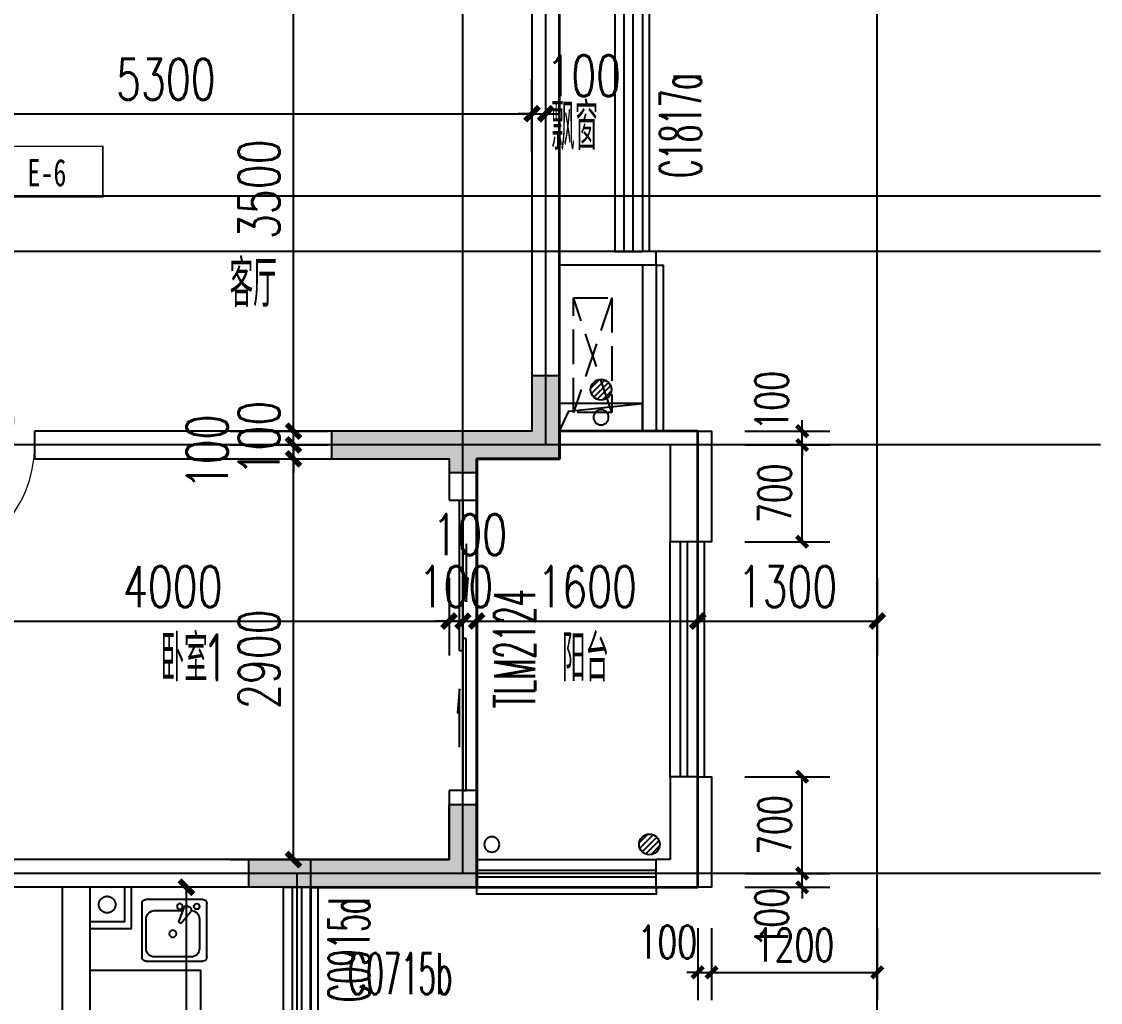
# Model space of a CAD drawing. Extents: x -59851 to 653804, y -249523 to 437614.
# Drawn here: x -2308 to 5501, y -41627 to -34531 of the extents above; entities that cross this region are included whole.
import ezdxf

# ---------------------------------------------------------------- set-up
doc = ezdxf.new("R2010")
doc.units = 0
doc.header["$LTSCALE"] = 1000
doc.header["$MEASUREMENT"] = 0
for name, pattern in [('CONTINOUS', [0]), ('DASH', [0.35, 0.25, -0.1]), ('PS', [3200, 1500, -200, 1500])]:
    doc.linetypes.add(name, pattern=pattern)
for name, color, linetype, lineweight in [('33计一半面积外廓线', 53, 'Continuous', 35), ('33计全面积外廓线', 21, 'Continuous', 35), ('A-第四道尺寸线(线脚尺寸)', 105, 'Continuous', 5)]:
    doc.layers.add(name, color=color, linetype=linetype, lineweight=lineweight)
doc.layers.add('_S-PS(排水管)', color=255, linetype='Continuous', plot=False)
doc.layers.add('A-area(算半面积)', color=23, linetype='Continuous', plot=False)
for name, color, linetype in [('_S-YS(雨水管)', 3, 'Continuous'), ('_S-空调立管', 7, 'Continuous'), ('A-Lvtry（卫生间）', 5, 'Continuous'), ('A-Lvtry（厨房）', 5, 'CONTINOUS'), ('A-外装饰线脚', 7, 'Continuous'), ('A-洞口', 105, 'Continuous'), ('A-看线', 105, 'Continuous'), ('A-空调室外机', 5, 'DASH'), ('A-第三道尺寸线', 105, 'Continuous'), ('A-线脚看线', 9, 'Continuous'), ('AE-FLOR', 151, 'Continuous'), ('DOTE', 16, 'Continuous'), ('NL', 5, 'Continuous'), ('PS', 6, 'PS'), ('PUB_HATCH', 8, 'Continuous'), ('PUB_TEXT', 7, 'Continuous'), ('WALL', 2, 'Continuous'), ('WINDOW', 4, 'Continuous'), ('WINDOW_TEXT', 7, 'Continuous'), ('剪力墙', 6, 'Continuous'), ('户型标示', 7, 'Continuous'), ('栏杆', 142, 'Continuous')]:
    doc.layers.add(name, color=color, linetype=linetype)
doc.styles.add('_TCH_DIM_T3', font='SIMPLEX.shx', dxfattribs={"width": 0.705882, "bigfont": 'GBCBIG.shx'})
doc.styles.add('_TCH_WINDOW', font='SIMPLEX.shx', dxfattribs={"width": 0.7, "height": 3.5, "bigfont": 'GBCBIG.shx'})
doc.styles.get("Standard").update_dxf_attribs({"font": 'gbenor.shx', "width": 0.7, "bigfont": 'gbcbig.shx'})
doc.styles.add('黑体', font='simhei.ttf', dxfattribs={"width": 0.7})
doc.dimstyles.new('_TCH_ARCH&&100', dxfattribs={"dimtxt": 297.5, "dimasz": 100, "dimexe": 250, "dimexo": 300, "dimgap": 100, "dimtad": 1, "dimdec": 0, "dimzin": 0, "dimdsep": 46, "dimtxsty": '_TCH_DIM_T3', "dimblk": 'ARCHTICK', "dimcen": 0.09, "dimclrt": 7, "dimazin": 2, "dimtfac": 1, "dimtdec": 0, "dimtix": 1, "dimtmove": 2, "dimatfit": 3, "dimfxl": 0, "dimtolj": 1, "dimtzin": 0, "dimarcsym": 0})
doc.dimstyles.new('_TCH_ARCH&&80', dxfattribs={"dimtxt": 238, "dimasz": 80, "dimexe": 200, "dimexo": 240, "dimgap": 80, "dimtad": 1, "dimdec": 0, "dimzin": 0, "dimdsep": 46, "dimtxsty": '_TCH_DIM_T3', "dimblk": 'ARCHTICK', "dimcen": 0.09, "dimclrt": 7, "dimazin": 2, "dimtfac": 1, "dimtdec": 0, "dimtix": 1, "dimtmove": 2, "dimatfit": 3, "dimfxl": 0, "dimtolj": 1, "dimtzin": 0, "dimarcsym": 0})

# ---------------------------------------------------------------- blocks, each defined once
blk = doc.blocks.new('zhouxianssceng0329')
at = {"layer": 'DOTE'}
for p, q in [((886.3, 144298.2), (886.3, 156469.4)), ((1486.3, 147398.2), (1486.3, 156469.4)), ((3886.3, 132089.9), (3886.3, 156469.4)), ((5501.3, 149198.2), (-22013.7, 149198.2)), ((5501.3, 148798.2), (-44988.6, 148798.2)), ((5501.3, 147398.2), (-22013.7, 147398.2)), ((5501.3, 144298.2), (-3313.7, 144298.2)), ((-313.7, 132089.9), (-313.7, 144298.2))]:
    blk.add_line(p, q, dxfattribs=at)
blk = doc.blocks.new('1417jianliqiang0329')
at = {"layer": 'PUB_HATCH'}
for points in [[(1586.3, 43027.2), (1586.3, 43627.2), (1386.3, 43627.2), (1386.3, 43227.2), (-63.7, 43227.2), (-63.7, 43027.2), (786.3, 43027.2), (786.3, 42927.2), (986.3, 42927.2), (986.3, 43027.2)], [(986.3, 40527.2), (986.3, 39927.2), (-663.7, 39927.2), (-663.7, 40127.2), (786.3, 40127.2), (786.3, 40527.2)]]:
    blk.add_hatch(color=256, dxfattribs=at).paths.add_polyline_path(points)
at = {"layer": '剪力墙'}
for points in [[(1586.3, 43027.2), (1586.3, 43627.2), (1386.3, 43627.2), (1386.3, 43227.2), (-63.7, 43227.2), (-63.7, 43027.2), (786.3, 43027.2), (786.3, 42927.2), (986.3, 42927.2), (986.3, 43027.2)], [(986.3, 40527.2), (986.3, 39927.2), (-663.7, 39927.2), (-663.7, 40127.2), (786.3, 40127.2), (786.3, 40527.2)]]:
    blk.add_lwpolyline(points, close=True, dxfattribs=at)
blk = doc.blocks.new('t4')
at = {"layer": 'A-Lvtry（卫生间）'}
for p, q in [((3876514.8, 2551819.5), (3876514.8, 2552229.1)), ((3876545.3, 2552259.6), (3876931.4, 2552259.6)), ((3876819.6, 2552205.6), (3876606.3, 2552205.6)), ((3876961.9, 2552229.1), (3876961.9, 2551819.5)), ((3876545.3, 2552144.6), (3876545.3, 2551880.5)), ((3876790.3, 2552072.2), (3876875.1, 2552142)), ((3876913.8, 2552122.3), (3876905.6, 2552136.5)), ((3876800.4, 2552054.6), (3876790.3, 2552072.2)), ((3876903.3, 2552093.1), (3876800.4, 2552054.6)), ((3876880.6, 2551880.5), (3876880.6, 2552084.6)), ((3876606.3, 2551819.5), (3876819.6, 2551819.5)), ((3876931.4, 2551789), (3876545.3, 2551789))]:
    blk.add_line(p, q, dxfattribs=at)
for centre, major_axis, start_param, end_param in [((3876545.3, 2552229.1), (-21.6, 21.6), -0.785398, 0.785398), ((3876606.3, 2552144.6), (-43.1, 43.1), -0.785398, 0.785398), ((3876819.6, 2552144.6), (43.1, 43.1), 5.497787, 7.068583), ((3876911.1, 2552185.3), (-14.4, 14.4), 4.712389, 10.995574), ((3876931.4, 2552229.1), (-21.6, 21.6), 3.926991, 5.497787), ((3876888, 2552126.3), (14.4, 14.4), 6.021386, 7.757331), ((3876896.2, 2552112.2), (-14.4, 14.4), 2.714645, 4.45059), ((3876713, 2552012.6), (18, 18), 6.283185283897186, 12.56637059107677), ((3876911.1, 2552063.4), (14.4, 14.4), 6.283185283893945, 12.56637059107353), ((3876545.3, 2551819.5), (21.6, 21.6), 2.356194, 3.926991), ((3876606.3, 2551880.5), (-43.1, 43.1), 0.785398, 2.356194), ((3876819.6, 2551880.5), (-43.1, 43.1), 2.356194, 3.926991), ((3876931.4, 2551819.5), (-21.6, 21.6), 2.356194, 3.926991)]:
    blk.add_ellipse(centre, major_axis=major_axis, ratio=1, start_param=start_param, end_param=end_param, dxfattribs=at)
blk = doc.blocks.new('$TCHSYS$WIN2D')
for p, q in [((-0.5, 0.5), (0.5, 0.5)), ((-0.5, 0.5), (-0.5, -0.5)), ((0.5, 0.5), (0.5, -0.5)), ((0.5, 0.1667), (-0.5, 0.1667)), ((0.5, -0.1667), (-0.5, -0.1667)), ((-0.5, -0.5), (0.5, -0.5))]:
    blk.add_line(p, q)
blk = doc.blocks.new('_ArchTick')
at = {"color": 0, "linetype": 'ByBlock', "const_width": 0.4}
blk.add_lwpolyline([(-0.5, -0.5), (0.5, 0.5)], dxfattribs=at)
blk = doc.blocks.new('*D791')
at = {"layer": 'A-第三道尺寸线', "color": 0, "lineweight": -2, "transparency": 16777216}
for p, q in [((90062, 170234.8), (89410.7, 170234.8)), ((89660.7, 166634.8), (89660.7, 170234.8)), ((90062, 166634.8), (89410.7, 166634.8))]:
    blk.add_line(p, q, dxfattribs=at)
at = {"layer": 'Defpoints', "color": 0, "transparency": 16777216}
for p in [(89660.7, 170234.8), (90362, 170234.8), (90362, 166634.8)]:
    blk.add_point(p, dxfattribs=at)
at = {"layer": 'A-第三道尺寸线', "color": 0, "lineweight": -2, "transparency": 16777216, "xscale": 100, "yscale": 100, "zscale": 100}
for p, rotation in [((89660.7, 170234.8), 90), ((89660.7, 166634.8), 270)]:
    blk.add_blockref('_ArchTick', p, dxfattribs=dict(at, rotation=rotation))
at = {"layer": 'A-第三道尺寸线', "color": 7, "transparency": 16777216, "insert": (89412, 168434.8), "char_height": 297.5, "attachment_point": 5, "rotation": 90, "style": '_TCH_DIM_T3'}
blk.add_mtext('\\A1;3600', dxfattribs=at)
blk = doc.blocks.new('ktswaj')
at = {"linetype": 'DASH'}
blk.add_lwpolyline([(15990.1, 179082.6), (15990.1, 178253.3), (16268.4, 178253.3), (16268.4, 179082.6)], close=True, dxfattribs=at)
for points in [[(15990.1, 179082.6), (16268.4, 178253.3)], [(15990.1, 178253.3), (16268.4, 179082.6)]]:
    blk.add_lwpolyline(points, dxfattribs=at)
blk = doc.blocks.new('$DorLib2D$00000001')
for p, q in [((0.45, 0.975), (0.5, 0.975)), ((0.45, 0), (0.45, 0.975)), ((0.5, 0), (0.5, 0.975)), ((0.5, 0), (0.45, 0))]:
    blk.add_line(p, q)
at = {"lineweight": 13}
blk.add_arc((0.475, 0), 0.975, 91.46928, 180, dxfattribs=at)
blk = doc.blocks.new('$DorLib2D$00000131')
at = {"color": 0, "linetype": 'Continuous'}
for p, q in [((0.15, 0.125), (0.2319, 0.1973)), ((0.2319, 0.1973), (0.2319, 0.125)), ((-0.5, 0.125), (-0.5, 0)), ((0.0192, 0.125), (-0.5, 0.125)), ((0.0192, 0), (0.0192, 0.125)), ((0.35, 0.125), (0.15, 0.125)), ((-0.5, 0), (0.0192, 0)), ((-0.024, 0), (0.5, 0)), ((-0.024, -0.125), (-0.024, 0)), ((0.5, 0), (0.5, -0.125)), ((-0.35, -0.125), (-0.15, -0.125)), ((-0.2319, -0.1973), (-0.2319, -0.125)), ((-0.15, -0.125), (-0.2319, -0.1973)), ((0.5, -0.125), (-0.024, -0.125))]:
    blk.add_line(p, q, dxfattribs=at)
blk = doc.blocks.new('*D803')
at = {"layer": 'A-第三道尺寸线', "color": 0, "lineweight": -2, "transparency": 16777216}
for p, q in [((6265.5, 175547.7), (6265.5, 174988)), ((10265.5, 175547.7), (10265.5, 174988)), ((6265.5, 175238), (10265.5, 175238))]:
    blk.add_line(p, q, dxfattribs=at)
at = {"layer": 'Defpoints', "color": 0, "transparency": 16777216}
for p in [(6265.5, 175847.7), (10265.5, 175847.7), (10265.5, 175238)]:
    blk.add_point(p, dxfattribs=at)
at = {"layer": 'A-第三道尺寸线', "color": 0, "lineweight": -2, "transparency": 16777216, "xscale": 100, "yscale": 100, "zscale": 100, "rotation": 180}
blk.add_blockref('_ArchTick', (6265.5, 175238), dxfattribs=at)
at = {"layer": 'A-第三道尺寸线', "color": 0, "lineweight": -2, "transparency": 16777216, "xscale": 100, "yscale": 100, "zscale": 100}
blk.add_blockref('_ArchTick', (10265.5, 175238), dxfattribs=at)
at = {"layer": 'A-第三道尺寸线', "color": 7, "transparency": 16777216, "insert": (8265.5, 175486.8), "char_height": 297.5, "attachment_point": 5, "style": '_TCH_DIM_T3'}
blk.add_mtext('\\A1;4000', dxfattribs=at)
blk = doc.blocks.new('*D804')
at = {"layer": 'A-第三道尺寸线', "color": 0, "lineweight": -2, "transparency": 16777216}
for p, q in [((10265.5, 175547.7), (10265.5, 174988)), ((10365.5, 175547.7), (10365.5, 174988)), ((10265.5, 175238), (10165.5, 175238)), ((10265.5, 175238), (10365.5, 175238)), ((10365.5, 175238), (10465.5, 175238))]:
    blk.add_line(p, q, dxfattribs=at)
at = {"layer": 'Defpoints', "color": 0, "transparency": 16777216}
for p in [(10265.5, 175847.7), (10365.5, 175847.7), (10365.5, 175238)]:
    blk.add_point(p, dxfattribs=at)
at = {"layer": 'A-第三道尺寸线', "color": 0, "lineweight": -2, "transparency": 16777216, "xscale": 100, "yscale": 100, "zscale": 100}
blk.add_blockref('_ArchTick', (10265.5, 175238), dxfattribs=at)
at = {"layer": 'A-第三道尺寸线', "color": 0, "lineweight": -2, "transparency": 16777216, "xscale": 100, "yscale": 100, "zscale": 100, "rotation": 180}
blk.add_blockref('_ArchTick', (10365.5, 175238), dxfattribs=at)
at = {"layer": 'A-第三道尺寸线', "color": 7, "transparency": 16777216, "insert": (10315.5, 175486.8), "char_height": 297.5, "attachment_point": 5, "style": '_TCH_DIM_T3'}
blk.add_mtext('\\A1;100', dxfattribs=at)
blk = doc.blocks.new('*D805')
at = {"layer": 'A-第三道尺寸线', "color": 0, "lineweight": -2, "transparency": 16777216}
for p, q in [((10365.5, 175547.7), (10365.5, 174988)), ((10465.5, 175547.7), (10465.5, 174988)), ((10365.5, 175238), (10265.5, 175238)), ((10365.5, 175238), (10465.5, 175238)), ((10465.5, 175238), (10565.5, 175238))]:
    blk.add_line(p, q, dxfattribs=at)
at = {"layer": 'Defpoints', "color": 0, "transparency": 16777216}
for p in [(10365.5, 175847.7), (10465.5, 175847.7), (10465.5, 175238)]:
    blk.add_point(p, dxfattribs=at)
at = {"layer": 'A-第三道尺寸线', "color": 0, "lineweight": -2, "transparency": 16777216, "xscale": 100, "yscale": 100, "zscale": 100}
blk.add_blockref('_ArchTick', (10365.5, 175238), dxfattribs=at)
at = {"layer": 'A-第三道尺寸线', "color": 0, "lineweight": -2, "transparency": 16777216, "xscale": 100, "yscale": 100, "zscale": 100, "rotation": 180}
blk.add_blockref('_ArchTick', (10465.5, 175238), dxfattribs=at)
at = {"layer": 'A-第三道尺寸线', "color": 7, "transparency": 16777216, "insert": (10415.5, 175863), "char_height": 297.5, "attachment_point": 5, "style": '_TCH_DIM_T3'}
blk.add_mtext('\\A1;100', dxfattribs=at)
blk = doc.blocks.new('*D806')
at = {"layer": 'A-第三道尺寸线', "color": 0, "lineweight": -2, "transparency": 16777216}
for p, q in [((10465.5, 175547.7), (10465.5, 174988)), ((12065.5, 175547.7), (12065.5, 174988)), ((10465.5, 175238), (12065.5, 175238))]:
    blk.add_line(p, q, dxfattribs=at)
at = {"layer": 'Defpoints', "color": 0, "transparency": 16777216}
for p in [(10465.5, 175847.7), (12065.5, 175847.7), (12065.5, 175238)]:
    blk.add_point(p, dxfattribs=at)
at = {"layer": 'A-第三道尺寸线', "color": 0, "lineweight": -2, "transparency": 16777216, "xscale": 100, "yscale": 100, "zscale": 100, "rotation": 180}
blk.add_blockref('_ArchTick', (10465.5, 175238), dxfattribs=at)
at = {"layer": 'A-第三道尺寸线', "color": 0, "lineweight": -2, "transparency": 16777216, "xscale": 100, "yscale": 100, "zscale": 100}
blk.add_blockref('_ArchTick', (12065.5, 175238), dxfattribs=at)
at = {"layer": 'A-第三道尺寸线', "color": 7, "transparency": 16777216, "insert": (11265.5, 175486.8), "char_height": 297.5, "attachment_point": 5, "style": '_TCH_DIM_T3'}
blk.add_mtext('\\A1;1600', dxfattribs=at)
blk = doc.blocks.new('*D807')
at = {"layer": 'A-第三道尺寸线', "color": 0, "lineweight": -2, "transparency": 16777216}
for p, q in [((12065.5, 175547.7), (12065.5, 174988)), ((13365.5, 175547.7), (13365.5, 174988)), ((12065.5, 175238), (13365.5, 175238))]:
    blk.add_line(p, q, dxfattribs=at)
at = {"layer": 'Defpoints', "color": 0, "transparency": 16777216}
for p in [(12065.5, 175847.7), (13365.5, 175847.7), (13365.5, 175238)]:
    blk.add_point(p, dxfattribs=at)
at = {"layer": 'A-第三道尺寸线', "color": 0, "lineweight": -2, "transparency": 16777216, "xscale": 100, "yscale": 100, "zscale": 100, "rotation": 180}
blk.add_blockref('_ArchTick', (12065.5, 175238), dxfattribs=at)
at = {"layer": 'A-第三道尺寸线', "color": 0, "lineweight": -2, "transparency": 16777216, "xscale": 100, "yscale": 100, "zscale": 100}
blk.add_blockref('_ArchTick', (13365.5, 175238), dxfattribs=at)
at = {"layer": 'A-第三道尺寸线', "color": 7, "transparency": 16777216, "insert": (12715.5, 175486.8), "char_height": 297.5, "attachment_point": 5, "style": '_TCH_DIM_T3'}
blk.add_mtext('\\A1;1300', dxfattribs=at)
blk = doc.blocks.new('*D811')
at = {"layer": 'A-第三道尺寸线', "color": 0, "lineweight": -2, "transparency": 16777216}
for p, q in [((8680, 180111.7), (9389.2, 180111.7)), ((9139.2, 176611.7), (9139.2, 180111.7)), ((8680, 176611.7), (9389.2, 176611.7))]:
    blk.add_line(p, q, dxfattribs=at)
at = {"layer": 'Defpoints', "color": 0, "transparency": 16777216}
for p in [(8380, 180111.7), (9139.2, 180111.7), (8380, 176611.7)]:
    blk.add_point(p, dxfattribs=at)
at = {"layer": 'A-第三道尺寸线', "color": 0, "lineweight": -2, "transparency": 16777216, "xscale": 100, "yscale": 100, "zscale": 100}
for p, rotation in [((9139.2, 180111.7), 90), ((9139.2, 176611.7), 270)]:
    blk.add_blockref('_ArchTick', p, dxfattribs=dict(at, rotation=rotation))
at = {"layer": 'A-第三道尺寸线', "color": 7, "transparency": 16777216, "insert": (8890.5, 178361.7), "char_height": 297.5, "attachment_point": 5, "rotation": 90, "style": '_TCH_DIM_T3'}
blk.add_mtext('\\A1;3500', dxfattribs=at)
blk = doc.blocks.new('*D812')
at = {"layer": 'A-第三道尺寸线', "color": 0, "lineweight": -2, "transparency": 16777216}
for p, q in [((9139.2, 176611.7), (9139.2, 176711.7)), ((8680, 176611.7), (9389.2, 176611.7)), ((9139.2, 176511.7), (9139.2, 176611.7)), ((8680, 176511.7), (9389.2, 176511.7)), ((9139.2, 176511.7), (9139.2, 176411.7))]:
    blk.add_line(p, q, dxfattribs=at)
at = {"layer": 'Defpoints', "color": 0, "transparency": 16777216}
for p in [(8380, 176611.7), (9139.2, 176611.7), (8380, 176511.7)]:
    blk.add_point(p, dxfattribs=at)
at = {"layer": 'A-第三道尺寸线', "color": 0, "lineweight": -2, "transparency": 16777216, "xscale": 100, "yscale": 100, "zscale": 100}
for p, rotation in [((9139.2, 176611.7), 270), ((9139.2, 176511.7), 90)]:
    blk.add_blockref('_ArchTick', p, dxfattribs=dict(at, rotation=rotation))
at = {"layer": 'A-第三道尺寸线', "color": 7, "transparency": 16777216, "insert": (8890.5, 176561.7), "char_height": 297.5, "attachment_point": 5, "rotation": 90, "style": '_TCH_DIM_T3'}
blk.add_mtext('\\A1;100', dxfattribs=at)
blk = doc.blocks.new('*D813')
at = {"layer": 'A-第三道尺寸线', "color": 0, "lineweight": -2, "transparency": 16777216}
for p, q in [((9139.2, 176511.7), (9139.2, 176611.7)), ((8680, 176511.7), (9389.2, 176511.7)), ((9139.2, 176411.7), (9139.2, 176511.7)), ((8680, 176411.7), (9389.2, 176411.7)), ((9139.2, 176411.7), (9139.2, 176311.7))]:
    blk.add_line(p, q, dxfattribs=at)
at = {"layer": 'Defpoints', "color": 0, "transparency": 16777216}
for p in [(8380, 176511.7), (9139.2, 176511.7), (8380, 176411.7)]:
    blk.add_point(p, dxfattribs=at)
at = {"layer": 'A-第三道尺寸线', "color": 0, "lineweight": -2, "transparency": 16777216, "xscale": 100, "yscale": 100, "zscale": 100}
for p, rotation in [((9139.2, 176511.7), 270), ((9139.2, 176411.7), 90)]:
    blk.add_blockref('_ArchTick', p, dxfattribs=dict(at, rotation=rotation))
at = {"layer": 'A-第三道尺寸线', "color": 7, "transparency": 16777216, "insert": (8514.2, 176461.7), "char_height": 297.5, "attachment_point": 5, "rotation": 90, "style": '_TCH_DIM_T3'}
blk.add_mtext('\\A1;100', dxfattribs=at)
blk = doc.blocks.new('*D814')
at = {"layer": 'A-第三道尺寸线', "color": 0, "lineweight": -2, "transparency": 16777216}
for p, q in [((8680, 176411.7), (9389.2, 176411.7)), ((9139.2, 173511.7), (9139.2, 176411.7)), ((8680, 173511.7), (9389.2, 173511.7))]:
    blk.add_line(p, q, dxfattribs=at)
at = {"layer": 'Defpoints', "color": 0, "transparency": 16777216}
for p in [(8380, 176411.7), (9139.2, 176411.7), (8380, 173511.7)]:
    blk.add_point(p, dxfattribs=at)
at = {"layer": 'A-第三道尺寸线', "color": 0, "lineweight": -2, "transparency": 16777216, "xscale": 100, "yscale": 100, "zscale": 100}
for p, rotation in [((9139.2, 176411.7), 90), ((9139.2, 173511.7), 270)]:
    blk.add_blockref('_ArchTick', p, dxfattribs=dict(at, rotation=rotation))
at = {"layer": 'A-第三道尺寸线', "color": 7, "transparency": 16777216, "insert": (8890.5, 174961.7), "char_height": 297.5, "attachment_point": 5, "rotation": 90, "style": '_TCH_DIM_T3'}
blk.add_mtext('\\A1;2900', dxfattribs=at)
blk = doc.blocks.new('*D826')
at = {"layer": 'A-第三道尺寸线', "color": 0, "lineweight": -2, "transparency": 16777216}
for p, q in [((5565.9, 178634.2), (5565.9, 179158)), ((10865.5, 178634.2), (10865.5, 179158)), ((5565.9, 178908), (10865.5, 178908))]:
    blk.add_line(p, q, dxfattribs=at)
at = {"layer": 'Defpoints', "color": 0, "transparency": 16777216}
for p in [(10865.5, 178908), (5565.9, 178334.2), (10865.5, 178334.2)]:
    blk.add_point(p, dxfattribs=at)
at = {"layer": 'A-第三道尺寸线', "color": 0, "lineweight": -2, "transparency": 16777216, "xscale": 100, "yscale": 100, "zscale": 100, "rotation": 180}
blk.add_blockref('_ArchTick', (5565.9, 178908), dxfattribs=at)
at = {"layer": 'A-第三道尺寸线', "color": 0, "lineweight": -2, "transparency": 16777216, "xscale": 100, "yscale": 100, "zscale": 100}
blk.add_blockref('_ArchTick', (10865.5, 178908), dxfattribs=at)
at = {"layer": 'A-第三道尺寸线', "color": 7, "transparency": 16777216, "insert": (8215.7, 179156.8), "char_height": 297.5, "attachment_point": 5, "style": '_TCH_DIM_T3'}
blk.add_mtext('\\A1;5300', dxfattribs=at)
blk = doc.blocks.new('*D827')
at = {"layer": 'A-第三道尺寸线', "color": 0, "lineweight": -2, "transparency": 16777216}
for p, q in [((10865.5, 178634.2), (10865.5, 179158)), ((10965.5, 178634.2), (10965.5, 179158)), ((10865.5, 178908), (10765.5, 178908)), ((10865.5, 178908), (10965.5, 178908)), ((10965.5, 178908), (11065.5, 178908))]:
    blk.add_line(p, q, dxfattribs=at)
at = {"layer": 'Defpoints', "color": 0, "transparency": 16777216}
for p in [(10965.5, 178908), (10865.5, 178334.2), (10965.5, 178334.2)]:
    blk.add_point(p, dxfattribs=at)
at = {"layer": 'A-第三道尺寸线', "color": 0, "lineweight": -2, "transparency": 16777216, "xscale": 100, "yscale": 100, "zscale": 100}
blk.add_blockref('_ArchTick', (10865.5, 178908), dxfattribs=at)
at = {"layer": 'A-第三道尺寸线', "color": 0, "lineweight": -2, "transparency": 16777216, "xscale": 100, "yscale": 100, "zscale": 100, "rotation": 180}
blk.add_blockref('_ArchTick', (10965.5, 178908), dxfattribs=at)
at = {"layer": 'A-第三道尺寸线', "color": 7, "transparency": 16777216, "insert": (11240.5, 179183), "char_height": 297.5, "attachment_point": 5, "style": '_TCH_DIM_T3'}
blk.add_mtext('\\A1;100', dxfattribs=at)
blk = doc.blocks.new('1417xxjian0329')
at = {"layer": 'A-外装饰线脚'}
for points in [[(2586.3, 19191.6), (2686.3, 19191.6), (2686.3, 18391.6), (2586.3, 18391.6)], [(2586.3, 16691.6), (2686.3, 16691.6), (2686.3, 15891.6), (2586.3, 15891.6)]]:
    blk.add_lwpolyline(points, dxfattribs=at)
at = {"layer": 'A-线脚看线'}
for points in [[(2236.3, 20491.6), (2236.3, 22291.6)], [(2286.3, 20391.6), (2336.3, 20391.6), (2336.3, 19191.6)], [(2636.3, 16691.6), (2636.3, 18391.6)], [(-163.7, 15891.6), (-163.7, 14991.6)], [(2286.3, 15891.6), (2286.3, 15841.6), (986.3, 15841.6), (986.3, 15891.6)]]:
    blk.add_lwpolyline(points, dxfattribs=at)
blk = doc.blocks.new('jfdsajjfjkjhhj')
at = {"layer": 'A-洞口'}
blk.add_lwpolyline([(-56303.8, 137588.3), (-56103.8, 137588.3), (-56103.8, 136988.3), (-56303.8, 136988.3)], close=True, dxfattribs=at)
blk.add_lwpolyline([(-56103.8, 137588.3), (-56249.2, 137521.8), (-56303.8, 136988.3)], dxfattribs=at)
blk = doc.blocks.new('qudiao32ge')
at = {"xscale": -1, "rotation": 90}
blk.add_blockref('jfdsajjfjkjhhj', (250342.1, -110504.3), dxfattribs=at)
blk = doc.blocks.new('*D525')
at = {"layer": 'A-第四道尺寸线(线脚尺寸)', "color": 0, "lineweight": -2, "transparency": 16777216}
for p, q in [((3342.3, -33901.8), (3342.3, -33821.8)), ((2926.3, -33901.8), (3542.3, -33901.8)), ((3342.3, -34001.8), (3342.3, -33901.8)), ((2926.3, -34001.8), (3542.3, -34001.8)), ((3342.3, -34001.8), (3342.3, -34081.8))]:
    blk.add_line(p, q, dxfattribs=at)
at = {"layer": 'Defpoints', "color": 0, "transparency": 16777216}
for p in [(2686.3, -33901.8), (3342.3, -33901.8), (2686.3, -34001.8)]:
    blk.add_point(p, dxfattribs=at)
at = {"layer": 'A-第四道尺寸线(线脚尺寸)', "color": 0, "lineweight": -2, "transparency": 16777216, "xscale": 80, "yscale": 80, "zscale": 80}
for p, rotation in [((3342.3, -33901.8), 270), ((3342.3, -34001.8), 90)]:
    blk.add_blockref('_ArchTick', p, dxfattribs=dict(at, rotation=rotation))
at = {"layer": 'A-第四道尺寸线(线脚尺寸)', "color": 7, "transparency": 16777216, "insert": (3122.3, -34221.8), "char_height": 238, "attachment_point": 5, "rotation": 90, "style": '_TCH_DIM_T3'}
blk.add_mtext('\\A1;100', dxfattribs=at)
blk = doc.blocks.new('*D526')
at = {"layer": 'A-第四道尺寸线(线脚尺寸)', "color": 0, "lineweight": -2, "transparency": 16777216}
for p, q in [((2926.3, -33201.8), (3542.3, -33201.8)), ((3342.3, -33901.8), (3342.3, -33201.8)), ((2926.3, -33901.8), (3542.3, -33901.8))]:
    blk.add_line(p, q, dxfattribs=at)
at = {"layer": 'Defpoints', "color": 0, "transparency": 16777216}
for p in [(2686.3, -33201.8), (3342.3, -33201.8), (2686.3, -33901.8)]:
    blk.add_point(p, dxfattribs=at)
at = {"layer": 'A-第四道尺寸线(线脚尺寸)', "color": 0, "lineweight": -2, "transparency": 16777216, "xscale": 80, "yscale": 80, "zscale": 80}
for p, rotation in [((3342.3, -33201.8), 90), ((3342.3, -33901.8), 270)]:
    blk.add_blockref('_ArchTick', p, dxfattribs=dict(at, rotation=rotation))
at = {"layer": 'A-第四道尺寸线(线脚尺寸)', "color": 7, "transparency": 16777216, "insert": (3143.3, -33551.8), "char_height": 238, "attachment_point": 5, "rotation": 90, "style": '_TCH_DIM_T3'}
blk.add_mtext('\\A1;700', dxfattribs=at)
blk = doc.blocks.new('*D527')
at = {"layer": 'A-第四道尺寸线(线脚尺寸)', "color": 0, "lineweight": -2, "transparency": 16777216}
for p, q in [((3342.3, -30701.8), (3342.3, -30621.8)), ((2926.3, -30701.8), (3542.3, -30701.8)), ((3342.3, -30801.8), (3342.3, -30701.8)), ((2926.3, -30801.8), (3542.3, -30801.8)), ((3342.3, -30801.8), (3342.3, -30881.8))]:
    blk.add_line(p, q, dxfattribs=at)
at = {"layer": 'Defpoints', "color": 0, "transparency": 16777216}
for p in [(2686.3, -30701.8), (3342.3, -30701.8), (2686.3, -30801.8)]:
    blk.add_point(p, dxfattribs=at)
at = {"layer": 'A-第四道尺寸线(线脚尺寸)', "color": 0, "lineweight": -2, "transparency": 16777216, "xscale": 80, "yscale": 80, "zscale": 80}
for p, rotation in [((3342.3, -30701.8), 270), ((3342.3, -30801.8), 90)]:
    blk.add_blockref('_ArchTick', p, dxfattribs=dict(at, rotation=rotation))
at = {"layer": 'A-第四道尺寸线(线脚尺寸)', "color": 7, "transparency": 16777216, "insert": (3122.3, -30481.8), "char_height": 238, "attachment_point": 5, "rotation": 90, "style": '_TCH_DIM_T3'}
blk.add_mtext('\\A1;100', dxfattribs=at)
blk = doc.blocks.new('*D528')
at = {"layer": 'A-第四道尺寸线(线脚尺寸)', "color": 0, "lineweight": -2, "transparency": 16777216}
for p, q in [((2926.3, -30801.8), (3542.3, -30801.8)), ((3342.3, -31501.8), (3342.3, -30801.8)), ((2926.3, -31501.8), (3542.3, -31501.8))]:
    blk.add_line(p, q, dxfattribs=at)
at = {"layer": 'Defpoints', "color": 0, "transparency": 16777216}
for p in [(2686.3, -30801.8), (3342.3, -30801.8), (2686.3, -31501.8)]:
    blk.add_point(p, dxfattribs=at)
at = {"layer": 'A-第四道尺寸线(线脚尺寸)', "color": 0, "lineweight": -2, "transparency": 16777216, "xscale": 80, "yscale": 80, "zscale": 80}
for p, rotation in [((3342.3, -30801.8), 90), ((3342.3, -31501.8), 270)]:
    blk.add_blockref('_ArchTick', p, dxfattribs=dict(at, rotation=rotation))
at = {"layer": 'A-第四道尺寸线(线脚尺寸)', "color": 7, "transparency": 16777216, "insert": (3143.3, -31151.8), "char_height": 238, "attachment_point": 5, "rotation": 90, "style": '_TCH_DIM_T3'}
blk.add_mtext('\\A1;700', dxfattribs=at)
blk = doc.blocks.new('*D529')
at = {"layer": 'A-第四道尺寸线(线脚尺寸)', "color": 0, "lineweight": -2, "transparency": 16777216}
for p, q in [((2686.3, -34297.5), (2686.3, -34817.5)), ((3886.3, -34297.5), (3886.3, -34817.5)), ((2686.3, -34617.5), (3886.3, -34617.5))]:
    blk.add_line(p, q, dxfattribs=at)
at = {"layer": 'Defpoints', "color": 0, "transparency": 16777216}
for p in [(2686.3, -34057.5), (3886.3, -34057.5), (3886.3, -34617.5)]:
    blk.add_point(p, dxfattribs=at)
at = {"layer": 'A-第四道尺寸线(线脚尺寸)', "color": 0, "lineweight": -2, "transparency": 16777216, "xscale": 80, "yscale": 80, "zscale": 80, "rotation": 180}
blk.add_blockref('_ArchTick', (2686.3, -34617.5), dxfattribs=at)
at = {"layer": 'A-第四道尺寸线(线脚尺寸)', "color": 0, "lineweight": -2, "transparency": 16777216, "xscale": 80, "yscale": 80, "zscale": 80}
blk.add_blockref('_ArchTick', (3886.3, -34617.5), dxfattribs=at)
at = {"layer": 'A-第四道尺寸线(线脚尺寸)', "color": 7, "transparency": 16777216, "insert": (3286.3, -34418.5), "char_height": 238, "attachment_point": 5, "style": '_TCH_DIM_T3'}
blk.add_mtext('\\A1;1200', dxfattribs=at)
blk = doc.blocks.new('*D530')
at = {"layer": 'A-第四道尺寸线(线脚尺寸)', "color": 0, "lineweight": -2, "transparency": 16777216}
for p, q in [((2586.3, -34297.5), (2586.3, -34817.5)), ((2686.3, -34297.5), (2686.3, -34817.5)), ((2586.3, -34617.5), (2506.3, -34617.5)), ((2586.3, -34617.5), (2686.3, -34617.5)), ((2686.3, -34617.5), (2766.3, -34617.5))]:
    blk.add_line(p, q, dxfattribs=at)
at = {"layer": 'Defpoints', "color": 0, "transparency": 16777216}
for p in [(2586.3, -34057.5), (2686.3, -34057.5), (2686.3, -34617.5)]:
    blk.add_point(p, dxfattribs=at)
at = {"layer": 'A-第四道尺寸线(线脚尺寸)', "color": 0, "lineweight": -2, "transparency": 16777216, "xscale": 80, "yscale": 80, "zscale": 80}
blk.add_blockref('_ArchTick', (2586.3, -34617.5), dxfattribs=at)
at = {"layer": 'A-第四道尺寸线(线脚尺寸)', "color": 0, "lineweight": -2, "transparency": 16777216, "xscale": 80, "yscale": 80, "zscale": 80, "rotation": 180}
blk.add_blockref('_ArchTick', (2686.3, -34617.5), dxfattribs=at)
at = {"layer": 'A-第四道尺寸线(线脚尺寸)', "color": 7, "transparency": 16777216, "insert": (2366.3, -34397.5), "char_height": 238, "attachment_point": 5, "style": '_TCH_DIM_T3'}
blk.add_mtext('\\A1;100', dxfattribs=at)
blk = doc.blocks.new('_LV13')
at = {"color": 0}
for p, q in [((-0.071, 0.495), (-0.495, 0.071)), ((0.183, 0.465), (-0.465, -0.183)), ((0.354, 0.354), (-0.354, -0.354)), ((0.465, 0.183), (-0.183, -0.465)), ((0.495, -0.071), (0.071, -0.495))]:
    blk.add_line(p, q, dxfattribs=at)
blk.add_circle((0, 0), 0.5)
blk = doc.blocks.new('jfajjkjkjh')
at = {"layer": '_S-PS(排水管)'}
blk.add_lwpolyline([(-74953.3, 51730.6, 1), (-75063.3, 51730.6, 1)], format="xyb", close=True, dxfattribs=at)
at = {"layer": '_S-YS(雨水管)'}
blk.add_lwpolyline([(-74363.3, 58020.6, 1), (-74473.3, 58020.6, 1)], format="xyb", close=True, dxfattribs=at)
at = {"layer": '_S-空调立管'}
for points in [[(-74163.3, 58020.6, 1), (-74273.3, 58020.6, 1)], [(-74163.3, 54820.6, 1), (-74273.3, 54820.6, 1)]]:
    blk.add_lwpolyline(points, format="xyb", close=True, dxfattribs=at)
at = {"layer": 'NL', "ltscale": 0.5, "extrusion": (0, 0, -1), "xscale": -150, "yscale": 150, "zscale": -150}
for p in [(79318.3, 61370.6), (79618.3, 60720.6), (74018.3, 58020.6), (74218.3, 55020.6), (73868.3, 51730.6)]:
    blk.add_blockref('_LV13', p, dxfattribs=at)
blk = doc.blocks.new('a5huxing0323')
at = {"layer": 'A-Lvtry（厨房）'}
blk.add_lwpolyline([(88962.3, 169634.8), (89762, 169634.8), (89762, 166634.8)], dxfattribs=at)
at = {"layer": 'PS', "ltscale": 0.5}
blk.add_circle((89087, 170109.8), 60, dxfattribs=at)
at = {"layer": 'WALL'}
for p, q in [((88862, 170434.8), (87362, 170434.8)), ((90562, 170434.8), (88862, 170434.8)), ((90562, 170234.8), (90562, 170434.8)), ((88762, 170234.8), (87562, 170234.8)), ((88762, 170234.8), (88762, 169184.8)), ((88962, 170234.8), (88962, 169184.8)), ((90362, 170234.8), (88962, 170234.8)), ((90362, 170234.8), (90562, 170234.8))]:
    blk.add_line(p, q, dxfattribs=at)
for points in [[(89262, 170234.8), (89262, 169934.8), (88962, 169934.8)], [(89212, 170234.8), (89212, 169984.8), (88962, 169984.8)]]:
    blk.add_lwpolyline(points, dxfattribs=at)
at = {"layer": 'A-Lvtry（厨房）', "xscale": -1, "rotation": 270}
blk.add_blockref('t4', (-2462450.2, -3706814.5), dxfattribs=at)
at = {"layer": 'WINDOW'}
ref = blk.add_blockref('$TCHSYS$WIN2D', (90462, 169784.8), dxfattribs=dict(at, xscale=-900, yscale=200, zscale=900, rotation=90))
ref.add_attrib('A', 'C0915d', (90985.8, 169403.3), dxfattribs={"layer": 'WINDOW_TEXT', "height": 297.5, "rotation": 90, "style": '_TCH_WINDOW', "width": 0.494118})
ref = blk.add_blockref('$TCHSYS$WIN2D', (91212, 169234.8), dxfattribs=dict(at, xscale=700, yscale=200, zscale=700, rotation=180))
ref.add_attrib('A', 'C0715b', (90830.5, 169461), dxfattribs={"layer": 'WINDOW_TEXT', "height": 297.5, "style": '_TCH_WINDOW', "width": 0.494118})
at = {"layer": 'A-第三道尺寸线'}
dim = blk.add_aligned_dim(p1=(90362, 166634.8), p2=(90362, 170234.8), distance=701.3, dimstyle='_TCH_ARCH&&100', dxfattribs=at)
dim.commit()
dim.dimension.update_dxf_attribs({"geometry": '*D791', "text_midpoint": (89412, 168434.8)})
blk = doc.blocks.new('a6huxing 0323')
at = {"layer": 'A-看线'}
blk.add_lwpolyline([(10865.5, 179711.7), (10865.5, 177911.7)], dxfattribs=at)
at = {"layer": 'AE-FLOR'}
for points in [[(11865.5, 174111.7), (11865.5, 175811.7)], [(12065.5, 174111.7), (12065.5, 175811.7)], [(10465.5, 173511.7), (11765.5, 173511.7)], [(10465.5, 173311.7), (11765.5, 173311.7)]]:
    blk.add_lwpolyline(points, dxfattribs=at)
at = {"layer": 'WALL'}
for p, q in [((10865.5, 177911.7), (10865.5, 176611.7)), ((11465.5, 177911.7), (10865.5, 177911.7)), ((11465.5, 177911.7), (11665.5, 177911.7)), ((11765.5, 177911.7), (11665.5, 177911.7)), ((11765.5, 177811.7), (11765.5, 177911.7)), ((11065.5, 177811.7), (11065.5, 176411.7)), ((11565.5, 177811.7), (11065.5, 177811.7)), ((11765.5, 177811.7), (11565.5, 177811.7)), ((10365.5, 176611.7), (7265.5, 176611.7)), ((7265.5, 176611.7), (7265.5, 176411.7)), ((10865.5, 176611.7), (10365.5, 176611.7)), ((12065.5, 176611.7), (11065.5, 176611.7)), ((11065.5, 176511.7), (11065.5, 176611.7)), ((12065.5, 176611.7), (12065.5, 175811.7)), ((11865.5, 176511.7), (11065.5, 176511.7)), ((11865.5, 176511.7), (11865.5, 175811.7)), ((7265.5, 176411.7), (10265.5, 176411.7)), ((10265.5, 176411.7), (10265.5, 176111.7)), ((10465.5, 176111.7), (10465.5, 176411.7)), ((11065.5, 176411.7), (10465.5, 176411.7)), ((10265.5, 176111.7), (10465.5, 176111.7)), ((12065.5, 175811.7), (11865.5, 175811.7)), ((11865.5, 174111.7), (11865.5, 173511.7)), ((12065.5, 174111.7), (11865.5, 174111.7)), ((12065.5, 174111.7), (12065.5, 173311.7)), ((10465.5, 174011.7), (10265.5, 174011.7)), ((10265.5, 174011.7), (10265.5, 173511.7)), ((10465.5, 173311.7), (10465.5, 174011.7)), ((10265.5, 173511.7), (6265.5, 173511.7)), ((11865.5, 173511.7), (11765.5, 173511.7)), ((11765.5, 173311.7), (11765.5, 173511.7)), ((10465.5, 173311.7), (6065.5, 173311.7)), ((12065.5, 173311.7), (11765.5, 173311.7))]:
    blk.add_line(p, q, dxfattribs=at)
at = {"layer": 'WINDOW'}
blk.add_line((10465.5, 176111.7), (10465.5, 174011.7), dxfattribs=at)
at = {"layer": '户型标示', "color": 2, "const_width": 11.2}
blk.add_lwpolyline([(7081.7, 178672.7), (7759.4, 178672.7), (7759.4, 178306.3), (7081.7, 178306.3)], close=True, dxfattribs=at)
at = {"layer": '栏杆'}
for points in [[(11665.5, 177811.7), (11665.5, 176611.7)], [(11765.5, 177811.7), (11765.5, 176611.7)], [(11940.5, 174111.7), (11940.5, 175811.7)], [(11990.5, 174111.7), (11990.5, 175811.7)], [(10465.5, 173436.7), (11765.5, 173436.7)], [(10465.5, 173386.7), (11765.5, 173386.7)]]:
    blk.add_lwpolyline(points, dxfattribs=at)
at = {"layer": 'A-空调室外机', "extrusion": (0, 0, -1), "zscale": -1}
blk.add_blockref('ktswaj', (-27433.9, -1506.2), dxfattribs=at)
at = {"layer": 'WINDOW'}
ref = blk.add_blockref('$TCHSYS$WIN2D', (11565.5, 178811.7), dxfattribs=dict(at, xscale=-1800, yscale=200, zscale=1800, rotation=90))
ref.add_attrib('A', 'C1817a', (12089.3, 178444.2), dxfattribs={"layer": 'WINDOW_TEXT', "height": 297.5, "rotation": 90, "style": '_TCH_WINDOW', "width": 0.494118})
ref = blk.add_blockref('$DorLib2D$00000001', (6815.5, 176511.7), dxfattribs=dict(at, xscale=900, yscale=900, zscale=900, rotation=180))
ref.add_attrib('A', 'M0923', (6472.5, 176588), dxfattribs={"layer": 'WINDOW_TEXT', "height": 297.5, "style": '_TCH_WINDOW', "width": 0.494118})
ref = blk.add_blockref('$DorLib2D$00000131', (10365.5, 175061.7), dxfattribs=dict(at, xscale=-2100, yscale=200, zscale=2100, rotation=90))
ref.add_attrib('A', 'TLM2124', (10889.3, 174606.7), dxfattribs={"layer": 'WINDOW_TEXT', "height": 297.5, "rotation": 90, "style": '_TCH_WINDOW', "width": 0.494118})
at = {"layer": 'PUB_TEXT', "width": 0.7}
for s, height, p in [('飘窗', 337.59, (11005.1, 178646)), ('客厅', 337.59, (8677.2, 177510.4)), ('卧室', 337.59, (8177.8, 174800.2)), ('阳台', 337.59, (11082.6, 174800.2)), ('1', 350, (8521.8, 174800.2))]:
    blk.add_text(s, height=height, dxfattribs=at).set_placement(p)
at = {"layer": '户型标示', "color": 2, "style": '黑体', "width": 0.7}
blk.add_text('E-6', height=197.15, dxfattribs=at).set_placement((7213.9, 178383.7))
at = {"layer": 'A-第三道尺寸线'}
for p1, p2, distance, picture, middle in [((8380, 176611.7), (8380, 180111.7), -759.2, '*D811', (8890.5, 178361.7)), ((5565.9, 178334.2), (10865.5, 178334.2), 573.8, '*D826', (8215.7, 179156.8)), ((8380, 176511.7), (8380, 176611.7), -759.2, '*D812', (8890.5, 176561.7)), ((8380, 173511.7), (8380, 176411.7), -759.2, '*D814', (8890.5, 174961.7)), ((6265.5, 175847.7), (10265.5, 175847.7), -609.7, '*D803', (8265.5, 175486.8)), ((10265.5, 175847.7), (10365.5, 175847.7), -609.7, '*D804', (10315.5, 175486.8)), ((10465.5, 175847.7), (12065.5, 175847.7), -609.7, '*D806', (11265.5, 175486.8)), ((12065.5, 175847.7), (13365.5, 175847.7), -609.7, '*D807', (12715.5, 175486.8))]:
    dim = blk.add_aligned_dim(p1=p1, p2=p2, distance=distance, dimstyle='_TCH_ARCH&&100', dxfattribs=at)
    dim.commit()
    dim.dimension.update_dxf_attribs({"geometry": picture, "text_midpoint": middle})
for base, p1, p2, angle, picture, middle in [((10965.5, 178908), (10865.5, 178334.2), (10965.5, 178334.2), 0, '*D827', (11240.5, 179183)), ((9139.2, 176511.7), (8380, 176411.7), (8380, 176511.7), 90, '*D813', (8514.2, 176461.7)), ((10465.5, 175238), (10365.5, 175847.7), (10465.5, 175847.7), 0, '*D805', (10415.5, 175863))]:
    dim = blk.add_linear_dim(base=base, p1=p1, p2=p2, angle=angle, dimstyle='_TCH_ARCH&&100', dxfattribs=at)
    dim.commit()
    dim.dimension.update_dxf_attribs({"geometry": picture, "text_midpoint": middle, "dimtype": 129})
blk = doc.blocks.new('1417fxianjiao0427')
at = {"layer": 'A-第四道尺寸线(线脚尺寸)'}
for base, p1, p2, angle, picture, middle in [((3342.3, -30701.8), (2686.3, -30801.8), (2686.3, -30701.8), 90, '*D527', (3122.3, -30481.8)), ((3342.3, -33901.8), (2686.3, -34001.8), (2686.3, -33901.8), 90, '*D525', (3122.3, -34221.8)), ((2686.3, -34617.5), (2586.3, -34057.5), (2686.3, -34057.5), 0, '*D530', (2366.3, -34397.5))]:
    dim = blk.add_linear_dim(base=base, p1=p1, p2=p2, angle=angle, dimstyle='_TCH_ARCH&&80', dxfattribs=at)
    dim.commit()
    dim.dimension.update_dxf_attribs({"geometry": picture, "text_midpoint": middle, "dimtype": 129})
for p1, p2, distance, picture, middle in [((2686.3, -31501.8), (2686.3, -30801.8), -656, '*D528', (3143.3, -31151.8)), ((2686.3, -33901.8), (2686.3, -33201.8), -656, '*D526', (3143.3, -33551.8)), ((2686.3, -34057.5), (3886.3, -34057.5), -560, '*D529', (3286.3, -34418.5))]:
    dim = blk.add_aligned_dim(p1=p1, p2=p2, distance=distance, dimstyle='_TCH_ARCH&&80', dxfattribs=at)
    dim.commit()
    dim.dimension.update_dxf_attribs({"geometry": picture, "text_midpoint": middle})

msp = doc.modelspace()

# ---------------------------------------------------------------- linework, layer by layer
at = {"layer": '33计一半面积外廓线'}
msp.add_lwpolyline([(2586.3, -37494.3), (1586.3, -37494.3), (1586.3, -37694.3), (986.3, -37694.3), (986.3, -40794.3), (2586.3, -40794.3)], close=True, dxfattribs=at)
at = {"layer": '33计全面积外廓线'}
msp.add_lwpolyline([(-30613.7, -50494.3), (186.3, -50494.3), (186.3, -52094.3), (3986.3, -52094.3), (3986.3, -41694.3), (-213.7, -41694.3), (-213.7, -40794.3), (986.3, -40794.3), (986.3, -37694.3), (1586.3, -37694.3), (1586.3, -30194.3), (-8513.7, -30194.3), (-8513.7, -32994.3), (-20113.7, -32994.3)], dxfattribs=at)

# ---------------------------------------------------------------- block references
for name, p in [('zhouxianssceng0329', (0, -184992.5)), ('1417jianliqiang0329', (0, -80721.5))]:
    msp.add_blockref(name, p)

# ---------------------------------------------------------------- next in the draw order: block references
msp.add_blockref('a5huxing0323', (-90775.7, -211029.1))

# ---------------------------------------------------------------- next in the draw order: block references
msp.add_blockref('a6huxing 0323', (-9479.2, -214106))

# ---------------------------------------------------------------- next in the draw order: block references
for name, p in [('1417xxjian0329', (0, -56685.8)), ('1417fxianjiao0427', (0, -6792.5)), ('qudiao32ge', (-111167.4, 16906.3))]:
    msp.add_blockref(name, p)
at = {"layer": 'A-area(算半面积)'}
msp.add_blockref('jfajjkjkjh', (76104.6, -92214.8), dxfattribs=at)

doc.saveas('drawing.dxf')
